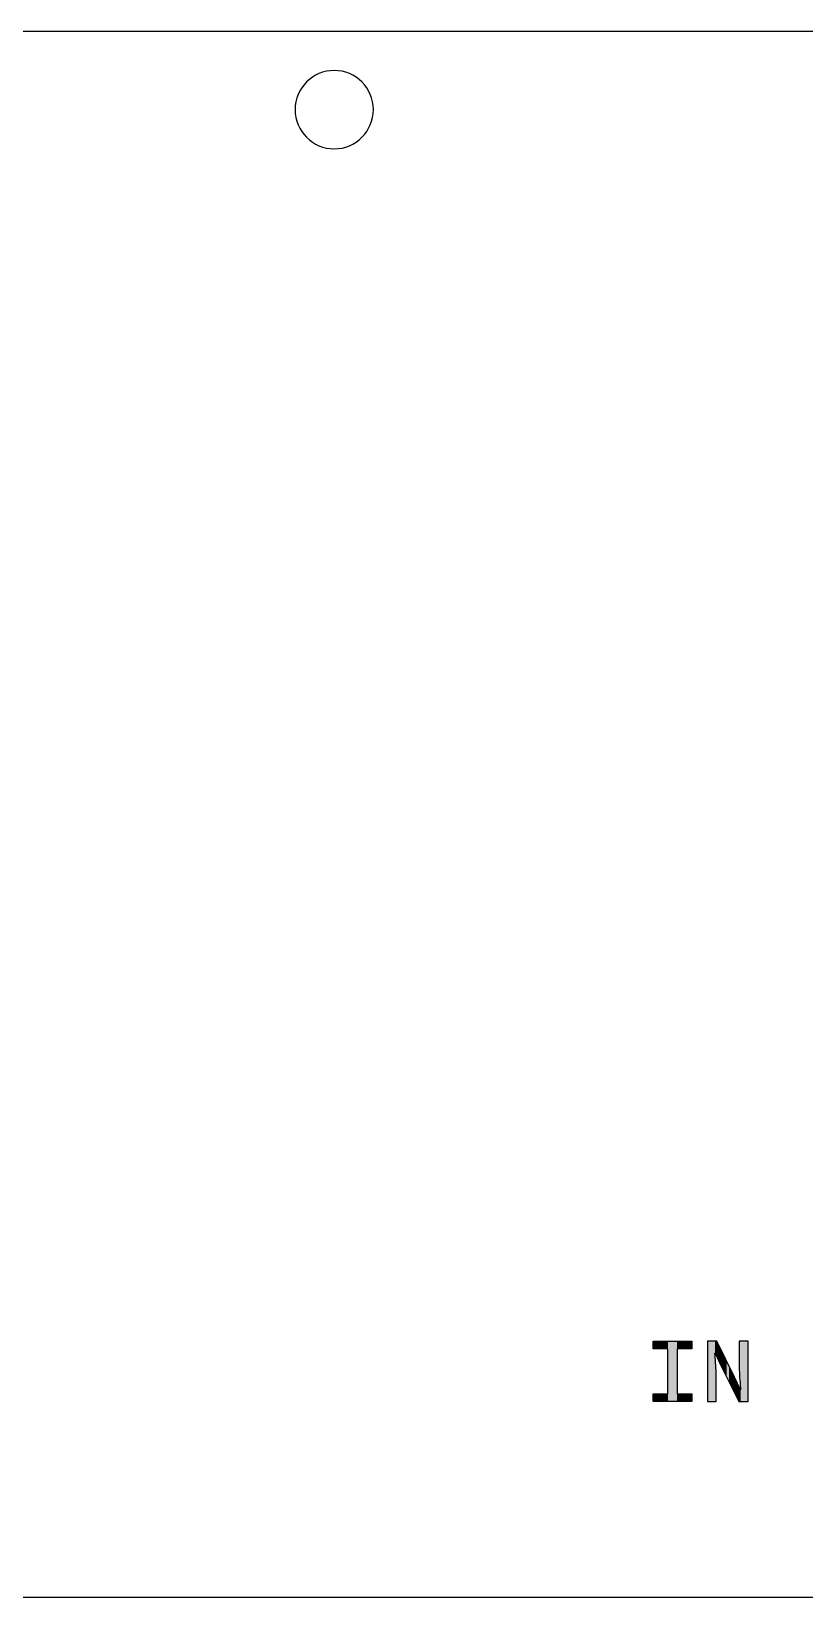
# Model space of a CAD drawing. Extents: x 2 to 177, y -204 to -3.
# Drawn here: x 105.2 to 134.9, y -127.8 to -67.8 of the extents above; entities that cross this region are included whole.
import ezdxf

# ---------------------------------------------------------------- set-up
doc = ezdxf.new("R2010")
doc.units = 0
doc.layers.add('LAYER_1', color=7, linetype='CONTINUOUS')

# ---------------------------------------------------------------- blocks, each defined once
blk = doc.blocks.new('*U36')
at = {"layer": 'LAYER_1', "color": 7}
for points in [[(129.049, -118.289), (129.049, -117.993), (129.613, -118.289)], [(129.613, -118.289), (129.049, -117.993), (129.613, -117.993)], [(129.613, -120.303), (129.613, -117.993), (129.966, -120.303)], [(129.966, -120.303), (129.613, -117.993), (129.966, -117.993)], [(129.966, -118.289), (129.966, -117.993), (130.53, -118.289)], [(130.53, -118.289), (129.966, -117.993), (130.53, -117.993)], [(129.049, -120.303), (129.049, -120.006), (129.613, -120.303)], [(129.613, -120.303), (129.049, -120.006), (129.613, -120.006)], [(129.966, -120.303), (129.966, -120.006), (130.53, -120.303)], [(130.53, -120.303), (129.966, -120.006), (130.53, -120.006)]]:
    blk.add_solid(points, dxfattribs=at)
blk = doc.blocks.new('*U37')
at = {"layer": 'LAYER_1', "color": 7}
for points in [[(131.127, -120.303), (131.127, -117.993), (131.142, -120.303)], [(131.142, -120.303), (131.127, -117.993), (131.142, -117.993)], [(131.142, -120.303), (131.142, -117.993), (131.143, -120.303)], [(131.143, -120.303), (131.142, -117.993), (131.143, -117.993)], [(131.143, -120.303), (131.143, -117.993), (131.18, -120.303)], [(131.18, -120.303), (131.143, -117.993), (131.18, -117.993)], [(131.18, -120.303), (131.18, -117.993), (131.183, -120.303)], [(131.183, -120.303), (131.18, -117.993), (131.183, -117.993)], [(131.183, -120.303), (131.183, -117.993), (131.295, -120.303)], [(131.295, -120.303), (131.183, -117.993), (131.295, -117.993)], [(131.295, -120.303), (131.295, -117.993), (131.305, -120.303)], [(131.305, -120.303), (131.295, -117.993), (131.305, -117.993)], [(131.305, -120.303), (131.305, -117.993), (131.41, -120.303)], [(131.41, -120.303), (131.305, -117.993), (131.41, -117.993)], [(131.41, -120.303), (131.41, -117.993), (131.413, -120.303)], [(131.413, -120.303), (131.41, -117.993), (131.413, -117.993)], [(131.413, -118.444), (131.413, -117.993), (131.423, -118.444)], [(131.423, -118.444), (131.413, -117.993), (131.423, -117.993)], [(131.423, -118.444), (131.423, -117.993), (131.426, -118.45)], [(131.426, -118.45), (131.423, -117.993), (131.426, -117.993)], [(131.426, -118.45), (131.426, -117.993), (131.428, -118.454)], [(131.428, -118.454), (131.426, -117.993), (131.428, -117.993)], [(131.428, -118.454), (131.428, -117.993), (131.433, -118.465)], [(131.433, -118.465), (131.428, -117.993), (131.433, -117.993)], [(131.433, -118.465), (131.433, -117.993), (131.443, -118.487)], [(131.443, -118.487), (131.433, -117.993), (131.443, -117.993)], [(131.443, -118.487), (131.443, -117.993), (131.448, -118.497)], [(131.448, -118.497), (131.443, -117.993), (131.448, -117.993)], [(131.448, -118.497), (131.448, -117.993), (131.458, -118.519)], [(131.458, -118.519), (131.448, -117.993), (131.458, -117.993)], [(131.458, -118.519), (131.458, -117.993), (131.462, -118.528)], [(131.462, -118.528), (131.458, -117.993), (131.462, -117.993)], [(131.462, -118.528), (131.462, -117.993), (131.468, -118.541)], [(131.468, -118.541), (131.462, -117.993), (131.468, -117.993)], [(131.468, -118.541), (131.468, -117.993), (131.483, -118.574)], [(131.483, -118.574), (131.468, -117.993), (131.483, -117.993)], [(131.483, -118.574), (131.483, -117.993), (131.491, -118.59)], [(131.491, -118.59), (131.483, -117.993), (131.491, -118.009)], [(131.491, -118.59), (131.491, -118.009), (131.494, -118.596)], [(131.494, -118.596), (131.491, -118.009), (131.494, -118.014)], [(131.494, -118.596), (131.494, -118.014), (131.513, -118.637)], [(131.513, -118.637), (131.494, -118.014), (131.513, -118.052)], [(131.513, -118.637), (131.513, -118.052), (131.534, -118.684)], [(131.534, -118.684), (131.513, -118.052), (131.534, -118.096)], [(131.534, -118.684), (131.534, -118.096), (131.546, -118.71)], [(131.546, -118.71), (131.534, -118.096), (131.546, -118.12)], [(131.546, -118.71), (131.546, -118.12), (131.575, -118.772)], [(131.575, -118.772), (131.546, -118.12), (131.575, -118.178)], [(131.575, -118.772), (131.575, -118.178), (131.59, -118.804)], [(131.59, -118.804), (131.575, -118.178), (131.59, -118.208)], [(132.351, -119.093), (132.351, -117.993), (132.355, -119.177)], [(132.355, -119.177), (132.351, -117.993), (132.355, -117.993)], [(132.355, -119.177), (132.355, -117.993), (132.365, -119.379)], [(132.365, -119.379), (132.355, -117.993), (132.365, -117.993)], [(132.365, -119.379), (132.365, -117.993), (132.37, -119.478)], [(132.37, -119.478), (132.365, -117.993), (132.37, -117.993)], [(132.37, -119.478), (132.37, -117.993), (132.38, -119.596)], [(132.38, -119.596), (132.37, -117.993), (132.38, -117.993)], [(132.38, -119.596), (132.38, -117.993), (132.385, -119.657)], [(132.385, -119.657), (132.38, -117.993), (132.385, -117.993)], [(132.385, -119.657), (132.385, -117.993), (132.386, -119.669)], [(132.386, -119.669), (132.385, -117.993), (132.386, -117.993)], [(132.386, -119.669), (132.386, -117.993), (132.387, -119.68)], [(132.387, -119.68), (132.386, -117.993), (132.387, -117.993)], [(132.387, -119.68), (132.387, -117.993), (132.39, -119.714)], [(132.39, -119.714), (132.387, -117.993), (132.39, -117.993)], [(132.39, -119.714), (132.39, -117.993), (132.4, -119.851)], [(132.4, -119.851), (132.39, -117.993), (132.4, -117.993)], [(132.4, -120.303), (132.4, -117.993), (132.403, -120.303)], [(132.403, -120.303), (132.4, -117.993), (132.403, -117.993)], [(132.403, -120.303), (132.403, -117.993), (132.508, -120.303)], [(132.508, -120.303), (132.403, -117.993), (132.508, -117.993)], [(132.508, -120.303), (132.508, -117.993), (132.518, -120.303)], [(132.518, -120.303), (132.508, -117.993), (132.518, -117.993)], [(132.518, -120.303), (132.518, -117.993), (132.63, -120.303)], [(132.63, -120.303), (132.518, -117.993), (132.63, -117.993)], [(132.63, -120.303), (132.63, -117.993), (132.633, -120.303)], [(132.633, -120.303), (132.63, -117.993), (132.633, -117.993)], [(132.633, -120.303), (132.633, -117.993), (132.67, -120.303)], [(132.67, -120.303), (132.633, -117.993), (132.67, -117.993)], [(132.67, -120.303), (132.67, -117.993), (132.671, -120.303)], [(132.671, -120.303), (132.67, -117.993), (132.671, -117.993)], [(132.671, -120.303), (132.671, -117.993), (132.685, -120.303)], [(132.685, -120.303), (132.671, -117.993), (132.685, -117.993)], [(131.413, -120.303), (131.413, -118.444), (131.423, -120.303)], [(131.423, -120.303), (131.413, -118.444), (131.423, -118.573)], [(131.423, -120.303), (131.423, -118.573), (131.426, -120.303)], [(131.426, -120.303), (131.423, -118.573), (131.426, -118.604)], [(131.426, -120.303), (131.426, -118.604), (131.428, -120.303)], [(131.428, -120.303), (131.426, -118.604), (131.428, -118.627)], [(131.428, -120.303), (131.428, -118.627), (131.433, -120.303)], [(131.433, -120.303), (131.428, -118.627), (131.433, -118.691)], [(131.433, -120.303), (131.433, -118.691), (131.443, -120.303)], [(131.443, -120.303), (131.433, -118.691), (131.443, -118.816)], [(131.59, -118.804), (131.59, -118.208), (131.611, -118.849)], [(131.611, -118.849), (131.59, -118.208), (131.611, -118.25)], [(131.611, -118.849), (131.611, -118.25), (131.636, -118.903)], [(131.636, -118.903), (131.611, -118.25), (131.636, -118.301)], [(131.636, -118.903), (131.636, -118.301), (131.642, -118.916)], [(131.642, -118.916), (131.636, -118.301), (131.642, -118.313)], [(131.642, -118.916), (131.642, -118.313), (131.643, -118.919)], [(131.643, -118.919), (131.642, -118.313), (131.643, -118.315)], [(131.643, -118.919), (131.643, -118.315), (131.645, -118.924)], [(131.645, -118.924), (131.643, -118.315), (131.645, -118.32)], [(131.645, -118.924), (131.645, -118.32), (131.653, -118.939)], [(131.653, -118.939), (131.645, -118.32), (131.653, -118.336)], [(131.653, -118.939), (131.653, -118.336), (131.675, -118.983)], [(131.675, -118.983), (131.653, -118.336), (131.675, -118.379)], [(131.675, -118.983), (131.675, -118.379), (131.7, -119.033)], [(131.7, -119.033), (131.675, -118.379), (131.7, -118.429)], [(131.7, -119.033), (131.7, -118.429), (131.709, -119.051)], [(131.709, -119.051), (131.7, -118.429), (131.709, -118.447)], [(131.709, -119.051), (131.709, -118.447), (131.752, -119.139)], [(131.752, -119.139), (131.709, -118.447), (131.752, -118.535)], [(131.752, -119.139), (131.752, -118.535), (131.804, -119.244)], [(131.804, -119.244), (131.752, -118.535), (131.804, -118.64)], [(131.804, -119.244), (131.804, -118.64), (131.825, -119.286)], [(131.825, -119.286), (131.804, -118.64), (131.825, -118.682)], [(131.825, -119.286), (131.825, -118.682), (131.862, -119.36)], [(131.862, -119.36), (131.825, -118.682), (131.862, -118.756)], [(131.862, -119.36), (131.862, -118.756), (131.951, -119.539)], [(131.951, -119.539), (131.862, -118.756), (131.951, -118.936)], [(131.443, -120.303), (131.443, -118.816), (131.448, -120.303)], [(131.448, -120.303), (131.443, -118.816), (131.448, -118.913)], [(131.448, -120.303), (131.448, -118.913), (131.458, -120.303)], [(131.458, -120.303), (131.448, -118.913), (131.458, -119.113)], [(131.458, -120.303), (131.458, -119.113), (131.462, -120.303)], [(131.462, -120.303), (131.458, -119.113), (131.462, -119.195)], [(131.951, -119.539), (131.951, -118.936), (131.987, -119.613)], [(131.987, -119.613), (131.951, -118.936), (131.987, -119.009)], [(131.987, -119.613), (131.987, -119.009), (132.009, -119.656)], [(132.009, -119.656), (131.987, -119.009), (132.009, -119.052)], [(132.009, -119.656), (132.009, -119.052), (132.06, -119.76)], [(132.06, -119.76), (132.009, -119.052), (132.06, -119.156)], [(132.06, -119.76), (132.06, -119.156), (132.104, -119.848)], [(132.104, -119.848), (132.06, -119.156), (132.104, -119.245)], [(132.104, -119.848), (132.104, -119.245), (132.113, -119.866)], [(132.113, -119.866), (132.104, -119.245), (132.113, -119.262)], [(132.113, -119.866), (132.113, -119.262), (132.138, -119.916)], [(132.138, -119.916), (132.113, -119.262), (132.138, -119.313)], [(132.138, -119.916), (132.138, -119.313), (132.16, -119.96)], [(132.16, -119.96), (132.138, -119.313), (132.16, -119.356)], [(132.16, -119.96), (132.16, -119.356), (132.167, -119.976)], [(132.167, -119.976), (132.16, -119.356), (132.167, -119.372)], [(132.167, -119.976), (132.167, -119.372), (132.17, -119.981)], [(132.17, -119.981), (132.167, -119.372), (132.17, -119.377)], [(132.17, -119.981), (132.17, -119.377), (132.171, -119.983)], [(132.171, -119.983), (132.17, -119.377), (132.171, -119.379)], [(132.171, -119.983), (132.171, -119.379), (132.177, -119.995)], [(132.177, -119.995), (132.171, -119.379), (132.177, -119.392)], [(132.177, -119.995), (132.177, -119.392), (132.202, -120.046)], [(132.202, -120.046), (132.177, -119.392), (132.202, -119.447)], [(132.202, -120.046), (132.202, -119.447), (132.223, -120.087)], [(132.223, -120.087), (132.202, -119.447), (132.223, -119.491)], [(132.223, -120.087), (132.223, -119.491), (132.238, -120.117)], [(132.238, -120.117), (132.223, -119.491), (132.238, -119.524)], [(132.238, -120.117), (132.238, -119.524), (132.266, -120.175)], [(132.266, -120.175), (132.238, -119.524), (132.266, -119.586)], [(132.266, -120.175), (132.266, -119.586), (132.278, -120.2)], [(132.278, -120.2), (132.266, -119.586), (132.278, -119.612)], [(132.278, -120.2), (132.278, -119.612), (132.3, -120.243)], [(132.3, -120.243), (132.278, -119.612), (132.3, -119.659)], [(132.3, -120.243), (132.3, -119.659), (132.319, -120.282)], [(132.319, -120.282), (132.3, -119.659), (132.319, -119.7)], [(132.319, -120.282), (132.319, -119.7), (132.322, -120.287)], [(132.322, -120.287), (132.319, -119.7), (132.322, -119.705)], [(132.322, -120.287), (132.322, -119.705), (132.33, -120.303)], [(132.33, -120.303), (132.322, -119.705), (132.33, -119.722)], [(132.33, -120.303), (132.33, -119.722), (132.345, -120.303)], [(132.345, -120.303), (132.33, -119.722), (132.345, -119.755)], [(132.345, -120.303), (132.345, -119.755), (132.351, -120.303)], [(132.351, -120.303), (132.345, -119.755), (132.351, -119.767)], [(132.351, -120.303), (132.351, -119.767), (132.355, -120.303)], [(132.355, -120.303), (132.351, -119.767), (132.355, -119.776)], [(132.355, -120.303), (132.355, -119.776), (132.365, -120.303)], [(132.365, -120.303), (132.355, -119.776), (132.365, -119.798)], [(132.365, -120.303), (132.365, -119.798), (132.37, -120.303)], [(132.37, -120.303), (132.365, -119.798), (132.37, -119.809)], [(132.37, -120.303), (132.37, -119.809), (132.38, -120.303)], [(132.38, -120.303), (132.37, -119.809), (132.38, -119.831)], [(132.38, -120.303), (132.38, -119.831), (132.385, -120.303)], [(132.385, -120.303), (132.38, -119.831), (132.385, -119.842)], [(132.385, -120.303), (132.385, -119.842), (132.386, -120.303)], [(132.386, -120.303), (132.385, -119.842), (132.386, -119.844)], [(132.386, -120.303), (132.386, -119.844), (132.387, -120.303)], [(132.387, -120.303), (132.386, -119.844), (132.387, -119.846)], [(132.387, -120.303), (132.387, -119.846), (132.39, -120.303)], [(132.39, -120.303), (132.387, -119.846), (132.39, -119.851)], [(132.39, -120.303), (132.39, -119.851), (132.4, -120.303)], [(132.4, -120.303), (132.39, -119.851), (132.4, -119.851)]]:
    blk.add_solid(points, dxfattribs=at)
blk = doc.blocks.new('BLOCK_9')
at = {"layer": 'LAYER_1'}
blk.add_lwpolyline([(129.049, -120.006), (129.613, -120.006), (129.613, -118.289), (129.049, -118.289), (129.049, -117.993), (130.53, -117.993), (130.53, -118.289), (129.966, -118.289), (129.966, -120.006), (130.53, -120.006), (130.53, -120.303), (129.049, -120.303), (129.049, -120.006)], dxfattribs=at)
blk.add_open_spline([(131.127, -117.993), (131.127, -117.993), (131.483, -117.993), (131.483, -117.993), (131.483, -117.993), (132.167, -119.372), (132.167, -119.372), (132.167, -119.372), (132.39, -119.851), (132.39, -119.851), (132.39, -119.851), (132.4, -119.851), (132.4, -119.851), (132.386, -119.619), (132.351, -119.34), (132.351, -119.093), (132.351, -119.093), (132.351, -117.993), (132.351, -117.993), (132.351, -117.993), (132.685, -117.993), (132.685, -117.993), (132.685, -117.993), (132.685, -120.303), (132.685, -120.303), (132.685, -120.303), (132.33, -120.303), (132.33, -120.303), (132.33, -120.303), (131.645, -118.924), (131.645, -118.924), (131.645, -118.924), (131.423, -118.444), (131.423, -118.444), (131.423, -118.444), (131.413, -118.444), (131.413, -118.444), (131.427, -118.684), (131.462, -118.945), (131.462, -119.195), (131.462, -119.195), (131.462, -120.303), (131.462, -120.303), (131.462, -120.303), (131.127, -120.303), (131.127, -120.303), (131.127, -120.303), (131.127, -117.993), (131.127, -117.993)], degree=3, knots=[0, 0, 0, 0, 1, 1, 1, 2, 2, 2, 3, 3, 3, 4, 4, 4, 5, 5, 5, 6, 6, 6, 7, 7, 7, 8, 8, 8, 9, 9, 9, 10, 10, 10, 11, 11, 11, 12, 12, 12, 13, 13, 13, 14, 14, 14, 15, 15, 15, 16, 16, 16, 16], dxfattribs=at)
at = {"layer": 'LAYER_1', "color": 7}
for name in ['*U36', '*U37']:
    blk.add_blockref(name, (0, 0), dxfattribs=at)

msp = doc.modelspace()

# ---------------------------------------------------------------- linework, layer by layer
at = {"layer": 'LAYER_1', "color": 1}
for points, knots in [([(173.823, -67.815), (173.823, -67.815), (5.823, -67.815), (5.823, -67.815), (4.166, -67.815), (2.823, -69.158), (2.823, -70.815), (2.823, -70.815), (2.823, -124.815), (2.823, -124.815), (2.823, -126.472), (4.166, -127.815), (5.823, -127.815), (5.823, -127.815), (173.823, -127.815), (173.823, -127.815), (175.48, -127.815), (176.823, -126.472), (176.823, -124.815), (176.823, -124.815), (176.823, -70.815), (176.823, -70.815), (176.823, -69.158), (175.48, -67.815), (173.823, -67.815)], [0, 0, 0, 0, 1, 1, 1, 2, 2, 2, 3, 3, 3, 4, 4, 4, 5, 5, 5, 6, 6, 6, 7, 7, 7, 8, 8, 8, 8]), ([(116.823, -72.315), (115.994, -72.315), (115.323, -71.644), (115.323, -70.815), (115.323, -69.987), (115.994, -69.315), (116.823, -69.315), (117.651, -69.315), (118.323, -69.987), (118.323, -70.815), (118.323, -71.644), (117.651, -72.315), (116.823, -72.315)], [0, 0, 0, 0, 1, 1, 1, 2, 2, 2, 3, 3, 3, 4, 4, 4, 4])]:
    msp.add_open_spline(points, degree=3, knots=knots, dxfattribs=at)

# ---------------------------------------------------------------- block references
at = {"layer": 'LAYER_1'}
msp.add_blockref('BLOCK_9', (0, 0), dxfattribs=at)

doc.saveas('drawing.dxf')
